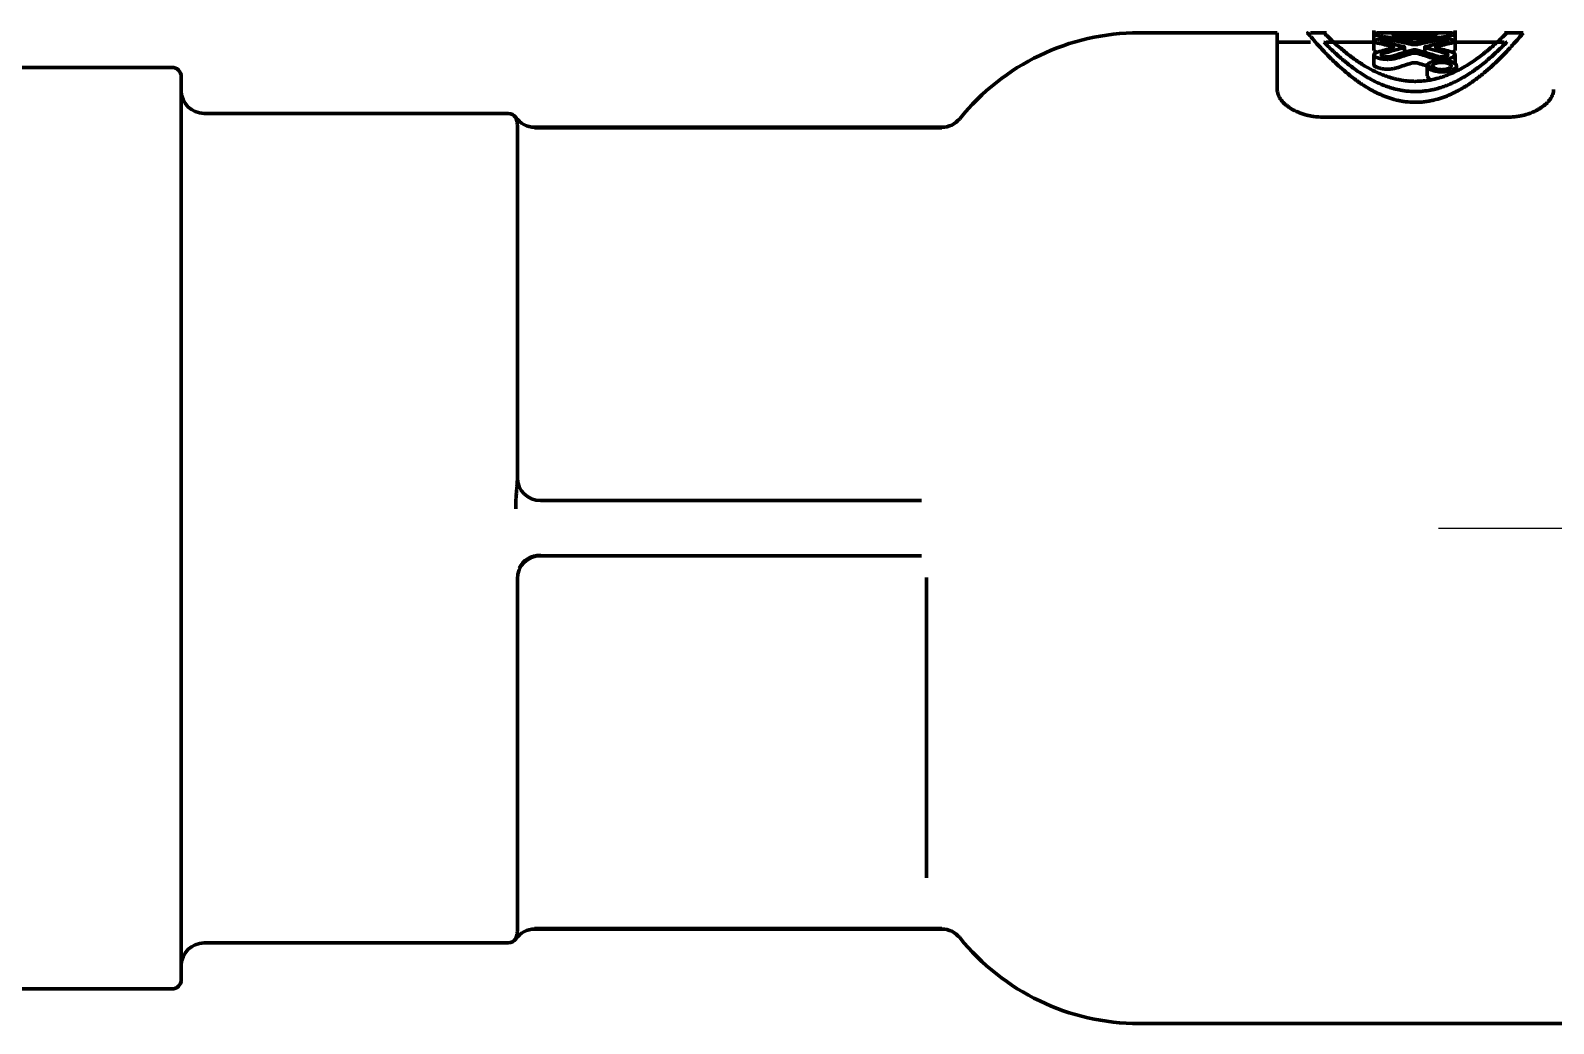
# Model space of a CAD drawing. Header units: inches. Extents: x -2898 to 7248, y 606 to 5598.
# Drawn here: x 1995.4 to 2028.47, y 2323.09 to 2344.64 of the extents above; entities that cross this region are included whole.
import ezdxf

# ---------------------------------------------------------------- set-up
doc = ezdxf.new("R2010")
doc.units = ezdxf.units.IN

# ---------------------------------------------------------------- blocks, each defined once
blk = doc.blocks.new('A$C773D0E90')
at = {"color": 4}
blk.add_line((-50, 0), (50, 0), dxfattribs=at)

msp = doc.modelspace()

# ---------------------------------------------------------------- linework, layer by layer
at = {"linetype": 'Continuous', "lineweight": 70}
for p, q in [((2022.473, 2344.593), (2019.473, 2344.593)), ((2022.473, 2343.36), (2022.473, 2344.593)), ((2023.542, 2344.593), (2023.192, 2344.593)), ((2024.57, 2344.644), (2024.57, 2344.411)), ((2026.078, 2344.593), (2024.833, 2344.593)), ((2025.436, 2344.591), (2025.479, 2344.591)), ((2025.479, 2344.531), (2025.436, 2344.531)), ((2026.338, 2344.418), (2026.338, 2344.644)), ((2027.814, 2344.593), (2027.405, 2344.593)), ((2023.193, 2344.393), (2022.473, 2344.393)), ((2024.57, 2344.393), (2023.537, 2344.393)), ((2024.57, 2344.411), (2024.57, 2344.207)), ((2024.655, 2344.165), (2024.57, 2344.207)), ((2025.237, 2344.168), (2025.237, 2344.281)), ((2025.323, 2344.469), (2025.585, 2344.469)), ((2025.676, 2344.281), (2025.676, 2344.168)), ((2026.338, 2344.206), (2026.253, 2344.164)), ((2026.338, 2344.206), (2026.338, 2344.41)), ((2027.4, 2344.393), (2026.338, 2344.393)), ((2024.57, 2344.114), (2024.57, 2343.904)), ((2025.73, 2343.874), (2025.73, 2343.66)), ((2026.338, 2343.906), (2026.338, 2344.115)), ((2026.364, 2343.771), (2026.364, 2343.874)), ((1998.473, 2343.843), (1989.873, 2343.843)), ((1998.673, 2324.043), (1998.673, 2343.643)), ((2025.772, 2343.596), (2025.73, 2343.66)), ((2005.773, 2342.843), (1999.173, 2342.843)), ((2005.973, 2334.899), (2005.973, 2342.58)), ((2015.189, 2342.543), (2006.347, 2342.543)), ((2015.189, 2342.534), (2006.347, 2342.534)), ((2027.473, 2342.763), (2023.473, 2342.763)), ((2014.745, 2334.443), (2006.473, 2334.443)), ((2006.473, 2333.243), (2014.745, 2333.243)), ((2005.973, 2325.107), (2005.973, 2332.788)), ((2014.854, 2326.252), (2014.854, 2332.77)), ((2006.347, 2325.153), (2015.189, 2325.153)), ((2006.347, 2325.143), (2015.189, 2325.143)), ((1999.173, 2324.843), (2005.773, 2324.843)), ((1989.873, 2323.843), (1998.473, 2323.843)), ((2019.473, 2323.093), (2044.473, 2323.093))]:
    msp.add_line(p, q, dxfattribs=at)
for centre, radius, start, end in [((2019.473, 2339.593), 5, 90, 141.1508), ((1998.473, 2343.643), 0.2, 0, 90), ((1999.173, 2343.343), 0.5, 180, 270), ((2005.773, 2342.643), 0.2, 34.8499, 90), ((2006.347, 2343.043), 0.5, 214.8499, 270), ((2015.189, 2343.043), 0.5, 270, 321.1508), ((2006.473, 2334.943), 0.5, 180, 270), ((2006.473, 2332.743), 0.5, 90, 180), ((2006.347, 2324.643), 0.5, 90, 145.1501), ((2015.189, 2324.643), 0.5, 38.8492, 90), ((1999.173, 2324.343), 0.5, 90, 180), ((2005.773, 2325.043), 0.2, 270, 325.1501), ((2019.473, 2328.093), 5, 218.8492, 270), ((1998.473, 2324.043), 0.2, 270, 0)]:
    msp.add_arc(centre, radius, start, end, dxfattribs=at)
for centre, major_axis, ratio, start_param, end_param in [((2022.516, 2333.843), (0, 10.75), 0.980902, 6.048443, 6.078821), ((2027.565, 2333.843), (0, 10.75), 0.980902, 0.248833, 0.279548), ((2022.74, 2333.843), (0, 10.75), 0.980901, 6.046112, 6.089496), ((2027.789, 2333.843), (0, 10.75), 0.980901, 0.246472, 0.290428), ((2023.123, 2333.843), (0, 10.75), 0.9809, 6.067372, 6.107621), ((2028.173, 2333.843), (0, 10.75), 0.980901, 0.265425, 0.309064), ((2023.348, 2333.843), (0, 10.75), 0.9809, 6.089136, 6.118223), ((2022.74, 2333.843), (0, 10.75), 0.980901, 5.974589, 6.017754), ((2027.565, 2333.843), (0, 10.75), 0.980902, 0.165433, 0.194061), ((2027.789, 2333.843), (0, 10.75), 0.980901, 0.176031, 0.215821), ((2028.173, 2333.843), (0, 10.75), 0.980901, 0.194152, 0.237075), ((2023.123, 2333.843), (0, 10.75), 0.980901, 5.99323, 6.036713), ((2028.397, 2333.843), (0, 10.75), 0.980901, 0.204817, 0.234733), ((2023.348, 2333.843), (0, 10.75), 0.9809, 6.004135, 6.03438), ((2028.397, 2333.843), (0, 10.75), 0.9809, 0.290042, 0.320047), ((2028.397, 2333.843), (0, 10.55), 0.9809, 0.295702, 0.326334), ((2022.516, 2333.843), (0, 10.75), 0.980903, 5.96356, 5.993088), ((2022.516, 2333.843), (0, 10.55), 0.9809, 5.957332, 5.987477), ((2006.473, 2332.788), (-0.5, 0), 0.936268, 4.712389, 5.872103)]:
    msp.add_ellipse(centre, major_axis=major_axis, ratio=ratio, start_param=start_param, end_param=end_param, dxfattribs=at)
for points, knots in [([(2023.131, 2344.593), (2023.131, 2344.593), (2023.131, 2344.593), (2023.131, 2344.593), (2023.139, 2344.583), (2023.162, 2344.556), (2023.167, 2344.55), (2023.178, 2344.537), (2023.184, 2344.53), (2023.204, 2344.506), (2023.22, 2344.488), (2023.274, 2344.426), (2023.318, 2344.374), (2023.401, 2344.283), (2023.431, 2344.251), (2023.497, 2344.181), (2023.532, 2344.144), (2023.59, 2344.084), (2023.61, 2344.064), (2023.652, 2344.022), (2023.674, 2344.001), (2023.742, 2343.936), (2023.79, 2343.891), (2023.894, 2343.797), (2023.95, 2343.749), (2024.071, 2343.651), (2024.136, 2343.6), (2024.225, 2343.537), (2024.243, 2343.524), (2024.28, 2343.498), (2024.299, 2343.485), (2024.357, 2343.447), (2024.398, 2343.422), (2024.482, 2343.371), (2024.526, 2343.347), (2024.619, 2343.298), (2024.667, 2343.275), (2024.745, 2343.241), (2024.771, 2343.23), (2024.825, 2343.208), (2024.853, 2343.198), (2024.938, 2343.168), (2024.997, 2343.15), (2025.076, 2343.131), (2025.091, 2343.128), (2025.124, 2343.121), (2025.14, 2343.117), (2025.189, 2343.108), (2025.222, 2343.103), (2025.323, 2343.09), (2025.392, 2343.085), (2025.462, 2343.085)], [0, 0, 0, 0, 0.000187, 0.000187, 0.125164, 0.125164, 0.156408, 0.156408, 0.187652, 0.187652, 0.250141, 0.250141, 0.375117, 0.375117, 0.437605, 0.437605, 0.500094, 0.500094, 0.531338, 0.531338, 0.562582, 0.562582, 0.62507, 0.62507, 0.687559, 0.687559, 0.750047, 0.750047, 0.765669, 0.765669, 0.781291, 0.781291, 0.812535, 0.812535, 0.843779, 0.843779, 0.875023, 0.875023, 0.890646, 0.890646, 0.906268, 0.906268, 0.937512, 0.937512, 0.945323, 0.945323, 0.953134, 0.953134, 0.968756, 0.968756, 1, 1, 1, 1]), ([(2025.473, 2343.54), (2025.465, 2343.54), (2025.458, 2343.54), (2025.443, 2343.54), (2025.421, 2343.541), (2025.399, 2343.542), (2025.37, 2343.543), (2025.356, 2343.544), (2025.327, 2343.546), (2025.312, 2343.547), (2025.242, 2343.554), (2025.187, 2343.562), (2025.107, 2343.578), (2025.081, 2343.583), (2025.03, 2343.595), (2025.005, 2343.601), (2024.932, 2343.622), (2024.886, 2343.636), (2024.82, 2343.659), (2024.798, 2343.667), (2024.756, 2343.684), (2024.735, 2343.692), (2024.675, 2343.717), (2024.638, 2343.734), (2024.529, 2343.787), (2024.463, 2343.823), (2024.37, 2343.876), (2024.341, 2343.894), (2024.285, 2343.93), (2024.258, 2343.947), (2024.205, 2343.982), (2024.18, 2344), (2024.132, 2344.034), (2024.109, 2344.051), (2024.042, 2344.1), (2024.001, 2344.132), (2023.925, 2344.193), (2023.89, 2344.222), (2023.793, 2344.304), (2023.738, 2344.353), (2023.646, 2344.438), (2023.608, 2344.475), (2023.563, 2344.518), (2023.55, 2344.531), (2023.533, 2344.548), (2023.528, 2344.553), (2023.518, 2344.563), (2023.514, 2344.567), (2023.495, 2344.585), (2023.488, 2344.593), (2023.488, 2344.593), (2023.488, 2344.593), (2023.488, 2344.593)], [0, 0, 0, 0, 0.003899, 0.003899, 0.007798, 0.015596, 0.015596, 0.023394, 0.023394, 0.031192, 0.031192, 0.062383, 0.062383, 0.077979, 0.077979, 0.093575, 0.093575, 0.124766, 0.124766, 0.140362, 0.140362, 0.155958, 0.155958, 0.187149, 0.187149, 0.249532, 0.249532, 0.280724, 0.280724, 0.311915, 0.311915, 0.343107, 0.343107, 0.374298, 0.374298, 0.436681, 0.436681, 0.499064, 0.499064, 0.62383, 0.62383, 0.748596, 0.748596, 0.810979, 0.810979, 0.842171, 0.842171, 0.873362, 0.873362, 0.998129, 0.998129, 1, 1, 1, 1]), ([(2024.827, 2344.593), (2024.804, 2344.593), (2024.782, 2344.593), (2024.754, 2344.593), (2024.746, 2344.593), (2024.731, 2344.593), (2024.709, 2344.592), (2024.676, 2344.591), (2024.654, 2344.59), (2024.634, 2344.589), (2024.625, 2344.588), (2024.601, 2344.585), (2024.59, 2344.583), (2024.578, 2344.579), (2024.575, 2344.577), (2024.571, 2344.574), (2024.57, 2344.572), (2024.571, 2344.567), (2024.575, 2344.563), (2024.591, 2344.554), (2024.603, 2344.549), (2024.635, 2344.539), (2024.655, 2344.534), (2024.703, 2344.523), (2024.73, 2344.518), (2024.771, 2344.511), (2024.779, 2344.509), (2024.796, 2344.507), (2024.805, 2344.505), (2024.833, 2344.501), (2024.871, 2344.496), (2024.914, 2344.491), (2024.947, 2344.488), (2024.958, 2344.487), (2024.981, 2344.484), (2024.993, 2344.483), (2025.054, 2344.478), (2025.104, 2344.475), (2025.17, 2344.472), (2025.184, 2344.472), (2025.211, 2344.471), (2025.225, 2344.471), (2025.267, 2344.47), (2025.295, 2344.469), (2025.323, 2344.469)], [0, 0, 0, 0, 0.04894, 0.04894, 0.068754, 0.068754, 0.088567, 0.128195, 0.167822, 0.167822, 0.20745, 0.20745, 0.286705, 0.286705, 0.326332, 0.326332, 0.36596, 0.36596, 0.445215, 0.445215, 0.52447, 0.52447, 0.603725, 0.603725, 0.68298, 0.68298, 0.702794, 0.702794, 0.722607, 0.722607, 0.762235, 0.801862, 0.801862, 0.821676, 0.821676, 0.84149, 0.84149, 0.920745, 0.920745, 0.940559, 0.940559, 0.960372, 0.960372, 1, 1, 1, 1]), ([(2025.436, 2344.531), (2025.405, 2344.531), (2025.375, 2344.531), (2025.331, 2344.532), (2025.316, 2344.532), (2025.287, 2344.533), (2025.273, 2344.534), (2025.231, 2344.536), (2025.204, 2344.537), (2025.167, 2344.54), (2025.154, 2344.541), (2025.131, 2344.543), (2025.12, 2344.544), (2025.088, 2344.547), (2025.069, 2344.549), (2025.043, 2344.552), (2025.035, 2344.553), (2025.021, 2344.556), (2025.008, 2344.558), (2024.998, 2344.56), (2024.989, 2344.562), (2024.986, 2344.563), (2024.977, 2344.567), (2024.974, 2344.569), (2024.974, 2344.572), (2024.974, 2344.573), (2024.977, 2344.574), (2024.98, 2344.575), (2024.988, 2344.578), (2024.997, 2344.579), (2025.014, 2344.581), (2025.021, 2344.582), (2025.035, 2344.583), (2025.043, 2344.584), (2025.068, 2344.585), (2025.087, 2344.586), (2025.13, 2344.588), (2025.153, 2344.588), (2025.191, 2344.589), (2025.204, 2344.589), (2025.231, 2344.59), (2025.245, 2344.59), (2025.287, 2344.59), (2025.315, 2344.59), (2025.36, 2344.591), (2025.375, 2344.591), (2025.405, 2344.591), (2025.421, 2344.591), (2025.436, 2344.591)], [0, 0, 0, 0, 0.0625, 0.0625, 0.09375, 0.09375, 0.125, 0.125, 0.1875, 0.1875, 0.21875, 0.21875, 0.25, 0.25, 0.3125, 0.3125, 0.34375, 0.34375, 0.375, 0.40625, 0.40625, 0.4375, 0.4375, 0.5, 0.5, 0.53125, 0.53125, 0.5625, 0.5625, 0.625, 0.625, 0.65625, 0.65625, 0.6875, 0.6875, 0.75, 0.75, 0.8125, 0.8125, 0.84375, 0.84375, 0.875, 0.875, 0.9375, 0.9375, 0.96875, 0.96875, 1, 1, 1, 1]), ([(2025.462, 2343.085), (2025.497, 2343.084), (2025.533, 2343.085), (2025.602, 2343.089), (2025.671, 2343.095), (2025.738, 2343.105), (2025.803, 2343.117), (2025.836, 2343.124), (2025.931, 2343.146), (2025.991, 2343.163), (2026.078, 2343.193), (2026.106, 2343.203), (2026.161, 2343.224), (2026.187, 2343.235), (2026.265, 2343.269), (2026.314, 2343.292), (2026.408, 2343.341), (2026.452, 2343.365), (2026.516, 2343.403), (2026.537, 2343.416), (2026.578, 2343.441), (2026.598, 2343.454), (2026.657, 2343.493), (2026.695, 2343.518), (2026.802, 2343.595), (2026.868, 2343.646), (2026.945, 2343.709), (2026.96, 2343.721), (2026.99, 2343.746), (2027.004, 2343.758), (2027.047, 2343.795), (2027.074, 2343.819), (2027.153, 2343.889), (2027.202, 2343.934), (2027.292, 2344.021), (2027.334, 2344.063), (2027.411, 2344.142), (2027.456, 2344.189), (2027.497, 2344.233), (2027.513, 2344.25), (2027.521, 2344.258), (2027.544, 2344.283), (2027.558, 2344.299), (2027.628, 2344.376), (2027.673, 2344.427), (2027.744, 2344.51), (2027.771, 2344.541), (2027.806, 2344.583), (2027.815, 2344.593), (2027.815, 2344.593)], [0, 0, 0, 0, 0.015644, 0.015644, 0.031287, 0.046931, 0.046931, 0.062574, 0.062574, 0.093861, 0.093861, 0.109505, 0.109505, 0.125149, 0.125149, 0.156436, 0.156436, 0.187723, 0.187723, 0.203366, 0.203366, 0.21901, 0.21901, 0.250297, 0.250297, 0.312872, 0.312872, 0.328515, 0.328515, 0.344159, 0.344159, 0.375446, 0.375446, 0.43802, 0.43802, 0.500594, 0.500594, 0.563169, 0.578812, 0.578812, 0.594456, 0.594456, 0.625743, 0.625743, 0.750892, 0.750892, 0.87604, 0.87604, 1, 1, 1, 1]), ([(2027.457, 2344.593), (2027.457, 2344.593), (2027.455, 2344.591), (2027.448, 2344.584), (2027.443, 2344.579), (2027.44, 2344.575), (2027.421, 2344.557), (2027.399, 2344.535), (2027.339, 2344.477), (2027.302, 2344.441), (2027.233, 2344.377), (2027.207, 2344.354), (2027.152, 2344.305), (2027.122, 2344.279), (2027.073, 2344.237), (2027.056, 2344.223), (2027.02, 2344.193), (2027.002, 2344.178), (2026.944, 2344.132), (2026.903, 2344.1), (2026.814, 2344.035), (2026.767, 2344.001), (2026.663, 2343.931), (2026.607, 2343.896), (2026.531, 2343.851), (2026.515, 2343.842), (2026.483, 2343.824), (2026.466, 2343.815), (2026.416, 2343.788), (2026.382, 2343.77), (2026.309, 2343.735), (2026.271, 2343.718), (2026.191, 2343.684), (2026.149, 2343.668), (2026.082, 2343.644), (2026.06, 2343.637), (2026.013, 2343.622), (2025.989, 2343.615), (2025.916, 2343.595), (2025.866, 2343.583), (2025.799, 2343.57), (2025.785, 2343.568), (2025.758, 2343.563), (2025.744, 2343.561), (2025.703, 2343.555), (2025.675, 2343.551), (2025.589, 2343.543), (2025.532, 2343.54), (2025.473, 2343.54)], [0, 0, 0, 0, 0.060327, 0.091649, 0.091649, 0.122972, 0.122972, 0.248262, 0.248262, 0.373551, 0.373551, 0.436196, 0.436196, 0.498841, 0.498841, 0.530164, 0.530164, 0.561486, 0.561486, 0.624131, 0.624131, 0.686776, 0.686776, 0.749421, 0.749421, 0.765082, 0.765082, 0.780743, 0.780743, 0.812065, 0.812065, 0.843388, 0.843388, 0.87471, 0.87471, 0.890371, 0.890371, 0.906033, 0.906033, 0.937355, 0.937355, 0.945186, 0.945186, 0.953016, 0.953016, 0.968678, 0.968678, 1, 1, 1, 1]), ([(2025.479, 2344.591), (2025.51, 2344.591), (2025.54, 2344.591), (2025.584, 2344.59), (2025.599, 2344.59), (2025.628, 2344.59), (2025.643, 2344.59), (2025.685, 2344.59), (2025.711, 2344.589), (2025.749, 2344.589), (2025.761, 2344.588), (2025.785, 2344.588), (2025.796, 2344.587), (2025.828, 2344.586), (2025.847, 2344.585), (2025.872, 2344.584), (2025.88, 2344.583), (2025.894, 2344.582), (2025.907, 2344.581), (2025.917, 2344.579), (2025.926, 2344.578), (2025.93, 2344.577), (2025.939, 2344.575), (2025.942, 2344.573), (2025.942, 2344.57), (2025.941, 2344.569), (2025.938, 2344.567), (2025.936, 2344.566), (2025.927, 2344.562), (2025.918, 2344.56), (2025.901, 2344.557), (2025.894, 2344.556), (2025.88, 2344.553), (2025.872, 2344.552), (2025.847, 2344.549), (2025.828, 2344.547), (2025.785, 2344.543), (2025.762, 2344.541), (2025.724, 2344.538), (2025.711, 2344.537), (2025.685, 2344.536), (2025.671, 2344.535), (2025.629, 2344.533), (2025.6, 2344.532), (2025.541, 2344.531), (2025.51, 2344.531), (2025.479, 2344.531)], [0, 0, 0, 0, 0.0625, 0.0625, 0.09375, 0.09375, 0.125, 0.125, 0.1875, 0.1875, 0.21875, 0.21875, 0.25, 0.25, 0.3125, 0.3125, 0.34375, 0.34375, 0.375, 0.40625, 0.40625, 0.4375, 0.4375, 0.5, 0.5, 0.53125, 0.53125, 0.5625, 0.5625, 0.625, 0.625, 0.65625, 0.65625, 0.6875, 0.6875, 0.75, 0.75, 0.8125, 0.8125, 0.84375, 0.84375, 0.875, 0.875, 0.9375, 0.9375, 1, 1, 1, 1]), ([(2025.585, 2344.469), (2025.641, 2344.469), (2025.696, 2344.471), (2025.763, 2344.473), (2025.776, 2344.474), (2025.802, 2344.475), (2025.815, 2344.476), (2025.854, 2344.479), (2025.878, 2344.48), (2025.926, 2344.484), (2025.949, 2344.486), (2025.982, 2344.49), (2025.993, 2344.491), (2026.015, 2344.494), (2026.025, 2344.495), (2026.076, 2344.501), (2026.112, 2344.507), (2026.153, 2344.514), (2026.161, 2344.515), (2026.176, 2344.518), (2026.198, 2344.522), (2026.231, 2344.529), (2026.253, 2344.534), (2026.273, 2344.539), (2026.282, 2344.542), (2026.306, 2344.55), (2026.318, 2344.554), (2026.33, 2344.561), (2026.333, 2344.563), (2026.337, 2344.567), (2026.338, 2344.569), (2026.338, 2344.574), (2026.334, 2344.577), (2026.318, 2344.583), (2026.306, 2344.585), (2026.282, 2344.588), (2026.273, 2344.589), (2026.253, 2344.59), (2026.242, 2344.591), (2026.207, 2344.592), (2026.179, 2344.593), (2026.138, 2344.593), (2026.13, 2344.593), (2026.113, 2344.593), (2026.104, 2344.593), (2026.09, 2344.593), (2026.086, 2344.593), (2026.082, 2344.593)], [0, 0, 0, 0, 0.079315, 0.079315, 0.099143, 0.099143, 0.118972, 0.118972, 0.158629, 0.158629, 0.198287, 0.198287, 0.218115, 0.218115, 0.237944, 0.237944, 0.317259, 0.317259, 0.337088, 0.337088, 0.356916, 0.396574, 0.436231, 0.436231, 0.475888, 0.475888, 0.555203, 0.555203, 0.59486, 0.59486, 0.634518, 0.634518, 0.713832, 0.713832, 0.793147, 0.793147, 0.832805, 0.832805, 0.872462, 0.872462, 0.951777, 0.951777, 0.971605, 0.971605, 0.991434, 0.991434, 1, 1, 1, 1]), ([(2023.488, 2344.393), (2023.488, 2344.393), (2023.49, 2344.391), (2023.497, 2344.384), (2023.502, 2344.379), (2023.505, 2344.375), (2023.523, 2344.357), (2023.545, 2344.335), (2023.605, 2344.276), (2023.642, 2344.239), (2023.711, 2344.174), (2023.736, 2344.151), (2023.791, 2344.101), (2023.821, 2344.074), (2023.87, 2344.032), (2023.887, 2344.017), (2023.923, 2343.987), (2023.941, 2343.972), (2023.998, 2343.925), (2024.039, 2343.893), (2024.128, 2343.826), (2024.175, 2343.791), (2024.278, 2343.72), (2024.334, 2343.684), (2024.425, 2343.629), (2024.457, 2343.61), (2024.524, 2343.574), (2024.558, 2343.556), (2024.631, 2343.52), (2024.669, 2343.502), (2024.748, 2343.468), (2024.79, 2343.451), (2024.856, 2343.427), (2024.879, 2343.419), (2024.925, 2343.404), (2024.948, 2343.397), (2025.021, 2343.376), (2025.071, 2343.363), (2025.138, 2343.35), (2025.151, 2343.348), (2025.179, 2343.343), (2025.192, 2343.341), (2025.234, 2343.334), (2025.262, 2343.331), (2025.347, 2343.322), (2025.405, 2343.318), (2025.464, 2343.318)], [0, 0, 0, 0, 0.058912, 0.090282, 0.090282, 0.121651, 0.121651, 0.24713, 0.24713, 0.372608, 0.372608, 0.435347, 0.435347, 0.498086, 0.498086, 0.529456, 0.529456, 0.560826, 0.560826, 0.623565, 0.623565, 0.686304, 0.686304, 0.749043, 0.749043, 0.780413, 0.780413, 0.811782, 0.811782, 0.843152, 0.843152, 0.874522, 0.874522, 0.890206, 0.890206, 0.905891, 0.905891, 0.937261, 0.937261, 0.945103, 0.945103, 0.952946, 0.952946, 0.96863, 0.96863, 1, 1, 1, 1]), ([(2025.08, 2344.447), (2025.066, 2344.45), (2025.051, 2344.452), (2025.027, 2344.454), (2025.019, 2344.455), (2025.001, 2344.457), (2024.992, 2344.457), (2024.965, 2344.459), (2024.947, 2344.46), (2024.918, 2344.461), (2024.908, 2344.461), (2024.889, 2344.462), (2024.879, 2344.462), (2024.85, 2344.462), (2024.83, 2344.462), (2024.801, 2344.461), (2024.791, 2344.46), (2024.773, 2344.459), (2024.754, 2344.458), (2024.737, 2344.457), (2024.719, 2344.455), (2024.711, 2344.455), (2024.686, 2344.452), (2024.671, 2344.45), (2024.651, 2344.447), (2024.644, 2344.445), (2024.632, 2344.443), (2024.626, 2344.441), (2024.61, 2344.437), (2024.601, 2344.434), (2024.589, 2344.43), (2024.586, 2344.428), (2024.58, 2344.425), (2024.576, 2344.421), (2024.573, 2344.418), (2024.571, 2344.414), (2024.57, 2344.413), (2024.57, 2344.407), (2024.572, 2344.404), (2024.578, 2344.398), (2024.58, 2344.396), (2024.585, 2344.393), (2024.588, 2344.391), (2024.599, 2344.386), (2024.608, 2344.382), (2024.629, 2344.376), (2024.642, 2344.373), (2024.655, 2344.37)], [0, 0, 0, 0, 0.0625, 0.0625, 0.09375, 0.09375, 0.125, 0.125, 0.1875, 0.1875, 0.21875, 0.21875, 0.25, 0.25, 0.3125, 0.3125, 0.34375, 0.34375, 0.375, 0.40625, 0.40625, 0.4375, 0.4375, 0.5, 0.5, 0.53125, 0.53125, 0.5625, 0.5625, 0.625, 0.625, 0.65625, 0.65625, 0.6875, 0.71875, 0.71875, 0.75, 0.75, 0.8125, 0.8125, 0.84375, 0.84375, 0.875, 0.875, 0.9375, 0.9375, 1, 1, 1, 1]), ([(2024.77, 2344.392), (2024.764, 2344.394), (2024.758, 2344.395), (2024.751, 2344.397), (2024.748, 2344.398), (2024.744, 2344.399), (2024.742, 2344.4), (2024.737, 2344.402), (2024.735, 2344.404), (2024.732, 2344.407), (2024.731, 2344.409), (2024.731, 2344.412), (2024.732, 2344.414), (2024.734, 2344.416), (2024.735, 2344.417), (2024.738, 2344.419), (2024.74, 2344.42), (2024.745, 2344.422), (2024.749, 2344.423), (2024.759, 2344.426), (2024.765, 2344.427), (2024.774, 2344.429), (2024.777, 2344.429), (2024.784, 2344.43), (2024.788, 2344.431), (2024.799, 2344.432), (2024.807, 2344.433), (2024.824, 2344.434), (2024.832, 2344.434), (2024.85, 2344.435), (2024.859, 2344.435), (2024.873, 2344.435), (2024.877, 2344.435), (2024.886, 2344.435), (2024.895, 2344.435), (2024.904, 2344.434), (2024.912, 2344.434), (2024.917, 2344.434), (2024.929, 2344.433), (2024.937, 2344.432), (2024.952, 2344.43), (2024.959, 2344.429), (2024.965, 2344.428)], [0, 0, 0, 0, 0.0625, 0.0625, 0.09375, 0.09375, 0.125, 0.125, 0.1875, 0.1875, 0.25, 0.25, 0.3125, 0.3125, 0.34375, 0.34375, 0.375, 0.375, 0.4375, 0.4375, 0.5, 0.5, 0.53125, 0.53125, 0.5625, 0.5625, 0.625, 0.625, 0.6875, 0.6875, 0.75, 0.75, 0.78125, 0.78125, 0.8125, 0.84375, 0.84375, 0.875, 0.875, 0.9375, 0.9375, 1, 1, 1, 1]), ([(2024.968, 2344.298), (2024.973, 2344.297), (2024.977, 2344.296), (2024.985, 2344.293), (2024.988, 2344.292), (2024.993, 2344.289), (2024.995, 2344.287), (2024.997, 2344.284), (2024.998, 2344.282), (2024.998, 2344.279), (2024.997, 2344.277), (2024.995, 2344.274), (2024.993, 2344.272), (2024.988, 2344.269), (2024.985, 2344.268), (2024.977, 2344.265), (2024.973, 2344.263), (2024.968, 2344.262)], [0, 0, 0, 0, 0.125, 0.125, 0.25, 0.25, 0.375, 0.375, 0.5, 0.5, 0.625, 0.625, 0.75, 0.75, 0.875, 0.875, 1, 1, 1, 1]), ([(2025.217, 2344.268), (2025.22, 2344.269), (2025.223, 2344.27), (2025.228, 2344.272), (2025.23, 2344.273), (2025.233, 2344.275), (2025.235, 2344.276), (2025.236, 2344.278), (2025.237, 2344.28), (2025.237, 2344.282), (2025.236, 2344.283), (2025.235, 2344.285), (2025.233, 2344.286), (2025.228, 2344.289), (2025.223, 2344.291), (2025.217, 2344.293)], [0, 0, 0, 0, 0.125, 0.125, 0.25, 0.25, 0.375, 0.375, 0.5, 0.5, 0.625, 0.625, 0.75, 0.75, 1, 1, 1, 1]), ([(2025.531, 2344.392), (2025.526, 2344.391), (2025.521, 2344.39), (2025.51, 2344.388), (2025.504, 2344.387), (2025.491, 2344.386), (2025.484, 2344.386), (2025.47, 2344.385), (2025.463, 2344.385), (2025.449, 2344.385), (2025.443, 2344.385), (2025.429, 2344.386), (2025.422, 2344.386), (2025.409, 2344.387), (2025.403, 2344.388), (2025.392, 2344.39), (2025.386, 2344.391), (2025.381, 2344.392)], [0, 0, 0, 0, 0.125, 0.125, 0.25, 0.25, 0.375, 0.375, 0.5, 0.5, 0.625, 0.625, 0.75, 0.75, 0.875, 0.875, 1, 1, 1, 1]), ([(2025.381, 2344.344), (2025.386, 2344.343), (2025.392, 2344.342), (2025.403, 2344.34), (2025.409, 2344.339), (2025.422, 2344.338), (2025.429, 2344.338), (2025.442, 2344.337), (2025.449, 2344.337), (2025.463, 2344.337), (2025.47, 2344.337), (2025.484, 2344.338), (2025.491, 2344.338), (2025.503, 2344.339), (2025.51, 2344.34), (2025.521, 2344.342), (2025.526, 2344.343), (2025.531, 2344.344)], [0, 0, 0, 0, 0.125, 0.125, 0.25, 0.25, 0.375, 0.375, 0.5, 0.5, 0.625, 0.625, 0.75, 0.75, 0.875, 0.875, 1, 1, 1, 1]), ([(2025.506, 2344.217), (2025.503, 2344.218), (2025.5, 2344.219), (2025.492, 2344.22), (2025.488, 2344.221), (2025.479, 2344.222), (2025.475, 2344.222), (2025.466, 2344.222), (2025.461, 2344.222), (2025.447, 2344.222), (2025.438, 2344.222), (2025.425, 2344.221), (2025.421, 2344.22), (2025.413, 2344.219), (2025.41, 2344.218), (2025.406, 2344.217)], [0, 0, 0, 0, 0.125, 0.125, 0.25, 0.25, 0.375, 0.375, 0.5, 0.5, 0.75, 0.75, 0.875, 0.875, 1, 1, 1, 1]), ([(2025.464, 2343.318), (2025.471, 2343.318), (2025.478, 2343.318), (2025.493, 2343.318), (2025.515, 2343.318), (2025.537, 2343.319), (2025.566, 2343.32), (2025.581, 2343.321), (2025.61, 2343.323), (2025.624, 2343.325), (2025.695, 2343.331), (2025.75, 2343.339), (2025.817, 2343.352), (2025.831, 2343.355), (2025.857, 2343.36), (2025.87, 2343.363), (2025.908, 2343.372), (2025.933, 2343.379), (2026.006, 2343.399), (2026.053, 2343.414), (2026.119, 2343.438), (2026.141, 2343.446), (2026.183, 2343.462), (2026.204, 2343.471), (2026.264, 2343.497), (2026.302, 2343.514), (2026.375, 2343.55), (2026.41, 2343.568), (2026.46, 2343.595), (2026.476, 2343.604), (2026.508, 2343.622), (2026.524, 2343.632), (2026.601, 2343.677), (2026.657, 2343.714), (2026.736, 2343.767), (2026.761, 2343.785), (2026.809, 2343.82), (2026.833, 2343.837), (2026.9, 2343.888), (2026.941, 2343.92), (2027.017, 2343.982), (2027.052, 2344.012), (2027.15, 2344.096), (2027.205, 2344.146), (2027.297, 2344.234), (2027.335, 2344.271), (2027.381, 2344.316), (2027.394, 2344.329), (2027.411, 2344.346), (2027.417, 2344.352), (2027.426, 2344.361), (2027.43, 2344.366), (2027.449, 2344.385), (2027.457, 2344.393), (2027.457, 2344.393), (2027.457, 2344.393)], [0, 0, 0, 0, 0.003893, 0.003893, 0.007786, 0.015571, 0.015571, 0.023357, 0.023357, 0.031143, 0.031143, 0.062286, 0.062286, 0.070072, 0.070072, 0.077857, 0.077857, 0.093429, 0.093429, 0.124572, 0.124572, 0.140143, 0.140143, 0.155715, 0.155715, 0.186858, 0.186858, 0.218001, 0.218001, 0.233572, 0.233572, 0.249144, 0.249144, 0.311429, 0.311429, 0.342572, 0.342572, 0.373715, 0.373715, 0.436001, 0.436001, 0.498287, 0.498287, 0.622859, 0.622859, 0.747431, 0.747431, 0.809717, 0.809717, 0.84086, 0.84086, 0.872002, 0.872002, 0.996574, 1, 1, 1, 1]), ([(2025.696, 2344.293), (2025.693, 2344.292), (2025.69, 2344.291), (2025.685, 2344.289), (2025.683, 2344.288), (2025.679, 2344.286), (2025.678, 2344.285), (2025.676, 2344.283), (2025.676, 2344.282), (2025.676, 2344.28), (2025.676, 2344.278), (2025.678, 2344.276), (2025.679, 2344.275), (2025.685, 2344.272), (2025.69, 2344.27), (2025.696, 2344.268)], [0, 0, 0, 0, 0.125, 0.125, 0.25, 0.25, 0.375, 0.375, 0.5, 0.5, 0.625, 0.625, 0.75, 0.75, 1, 1, 1, 1]), ([(2026.253, 2344.369), (2026.266, 2344.372), (2026.278, 2344.375), (2026.294, 2344.38), (2026.299, 2344.381), (2026.308, 2344.385), (2026.312, 2344.386), (2026.323, 2344.392), (2026.329, 2344.395), (2026.336, 2344.403), (2026.338, 2344.406), (2026.338, 2344.413), (2026.336, 2344.417), (2026.33, 2344.422), (2026.328, 2344.424), (2026.322, 2344.427), (2026.319, 2344.429), (2026.308, 2344.434), (2026.298, 2344.436), (2026.277, 2344.442), (2026.264, 2344.445), (2026.244, 2344.448), (2026.237, 2344.449), (2026.222, 2344.451), (2026.214, 2344.452), (2026.189, 2344.455), (2026.172, 2344.456), (2026.136, 2344.459), (2026.117, 2344.46), (2026.078, 2344.461), (2026.059, 2344.461), (2026.029, 2344.461), (2026.02, 2344.461), (2026, 2344.461), (2025.981, 2344.46), (2025.962, 2344.459), (2025.943, 2344.458), (2025.934, 2344.458), (2025.907, 2344.456), (2025.89, 2344.455), (2025.857, 2344.451), (2025.842, 2344.449), (2025.828, 2344.447)], [0, 0, 0, 0, 0.0625, 0.0625, 0.09375, 0.09375, 0.125, 0.125, 0.1875, 0.1875, 0.25, 0.25, 0.3125, 0.3125, 0.34375, 0.34375, 0.375, 0.375, 0.4375, 0.4375, 0.5, 0.5, 0.53125, 0.53125, 0.5625, 0.5625, 0.625, 0.625, 0.6875, 0.6875, 0.75, 0.75, 0.78125, 0.78125, 0.8125, 0.84375, 0.84375, 0.875, 0.875, 0.9375, 0.9375, 1, 1, 1, 1]), ([(2025.945, 2344.262), (2025.94, 2344.263), (2025.936, 2344.265), (2025.928, 2344.268), (2025.925, 2344.269), (2025.92, 2344.272), (2025.918, 2344.274), (2025.915, 2344.277), (2025.915, 2344.279), (2025.915, 2344.282), (2025.915, 2344.284), (2025.918, 2344.287), (2025.92, 2344.289), (2025.925, 2344.292), (2025.928, 2344.293), (2025.936, 2344.296), (2025.94, 2344.297), (2025.945, 2344.298)], [0, 0, 0, 0, 0.125, 0.125, 0.25, 0.25, 0.375, 0.375, 0.5, 0.5, 0.625, 0.625, 0.75, 0.75, 0.875, 0.875, 1, 1, 1, 1]), ([(2025.943, 2344.427), (2025.949, 2344.428), (2025.956, 2344.429), (2025.967, 2344.431), (2025.971, 2344.431), (2025.979, 2344.432), (2025.983, 2344.432), (2025.995, 2344.433), (2026.004, 2344.434), (2026.022, 2344.434), (2026.031, 2344.434), (2026.049, 2344.434), (2026.058, 2344.434), (2026.076, 2344.434), (2026.084, 2344.433), (2026.097, 2344.432), (2026.101, 2344.432), (2026.109, 2344.431), (2026.113, 2344.431), (2026.124, 2344.429), (2026.131, 2344.428), (2026.143, 2344.426), (2026.149, 2344.425), (2026.159, 2344.422), (2026.163, 2344.421), (2026.17, 2344.418), (2026.173, 2344.416), (2026.176, 2344.413), (2026.177, 2344.411), (2026.177, 2344.408), (2026.176, 2344.406), (2026.173, 2344.403), (2026.171, 2344.402), (2026.164, 2344.398), (2026.16, 2344.397), (2026.15, 2344.394), (2026.144, 2344.393), (2026.138, 2344.391)], [0, 0, 0, 0, 0.0625, 0.0625, 0.09375, 0.09375, 0.125, 0.125, 0.1875, 0.1875, 0.25, 0.25, 0.3125, 0.3125, 0.375, 0.375, 0.40625, 0.40625, 0.4375, 0.4375, 0.5, 0.5, 0.5625, 0.5625, 0.625, 0.625, 0.6875, 0.6875, 0.75, 0.75, 0.8125, 0.8125, 0.875, 0.875, 0.9375, 0.9375, 1, 1, 1, 1]), ([(2024.655, 2344.176), (2024.642, 2344.172), (2024.629, 2344.168), (2024.614, 2344.161), (2024.609, 2344.158), (2024.6, 2344.153), (2024.596, 2344.15), (2024.585, 2344.143), (2024.579, 2344.137), (2024.572, 2344.126), (2024.57, 2344.12), (2024.57, 2344.108), (2024.572, 2344.102), (2024.578, 2344.093), (2024.58, 2344.09), (2024.585, 2344.085), (2024.589, 2344.082), (2024.599, 2344.073), (2024.608, 2344.068), (2024.624, 2344.06), (2024.63, 2344.057), (2024.642, 2344.052), (2024.648, 2344.05), (2024.668, 2344.043), (2024.683, 2344.039), (2024.716, 2344.031), (2024.733, 2344.028), (2024.76, 2344.024), (2024.769, 2344.023), (2024.788, 2344.021), (2024.798, 2344.02), (2024.827, 2344.018), (2024.847, 2344.017), (2024.877, 2344.017), (2024.887, 2344.018), (2024.907, 2344.018), (2024.926, 2344.019), (2024.945, 2344.021), (2024.964, 2344.023), (2024.974, 2344.024), (2025.001, 2344.028), (2025.018, 2344.031), (2025.051, 2344.039), (2025.066, 2344.043), (2025.08, 2344.047)], [0, 0, 0, 0, 0.0625, 0.0625, 0.09375, 0.09375, 0.125, 0.125, 0.1875, 0.1875, 0.25, 0.25, 0.3125, 0.3125, 0.34375, 0.34375, 0.375, 0.375, 0.4375, 0.4375, 0.46875, 0.46875, 0.5, 0.5, 0.5625, 0.5625, 0.625, 0.625, 0.65625, 0.65625, 0.6875, 0.6875, 0.75, 0.75, 0.78125, 0.78125, 0.8125, 0.84375, 0.84375, 0.875, 0.875, 0.9375, 0.9375, 1, 1, 1, 1]), ([(2025.08, 2343.836), (2025.066, 2343.832), (2025.051, 2343.827), (2025.027, 2343.822), (2025.019, 2343.82), (2025.001, 2343.817), (2024.992, 2343.815), (2024.965, 2343.811), (2024.946, 2343.809), (2024.917, 2343.807), (2024.907, 2343.807), (2024.887, 2343.806), (2024.867, 2343.806), (2024.847, 2343.806), (2024.827, 2343.807), (2024.818, 2343.807), (2024.788, 2343.809), (2024.769, 2343.811), (2024.742, 2343.815), (2024.733, 2343.817), (2024.716, 2343.82), (2024.707, 2343.822), (2024.683, 2343.828), (2024.668, 2343.832), (2024.648, 2343.839), (2024.642, 2343.841), (2024.629, 2343.847), (2024.618, 2343.852), (2024.609, 2343.857), (2024.6, 2343.863), (2024.596, 2343.866), (2024.585, 2343.874), (2024.579, 2343.88), (2024.574, 2343.889), (2024.573, 2343.892), (2024.571, 2343.898), (2024.57, 2343.901), (2024.57, 2343.904)], [0, 0, 0, 0, 0.083365, 0.083365, 0.125047, 0.125047, 0.166729, 0.166729, 0.250094, 0.250094, 0.291776, 0.291776, 0.333458, 0.375141, 0.375141, 0.416823, 0.416823, 0.500188, 0.500188, 0.54187, 0.54187, 0.583552, 0.583552, 0.666917, 0.666917, 0.708599, 0.708599, 0.750281, 0.791964, 0.791964, 0.833646, 0.833646, 0.917011, 0.917011, 0.958693, 0.958693, 1, 1, 1, 1]), ([(2024.965, 2344.084), (2024.959, 2344.082), (2024.952, 2344.08), (2024.941, 2344.078), (2024.937, 2344.077), (2024.929, 2344.075), (2024.925, 2344.075), (2024.912, 2344.073), (2024.904, 2344.072), (2024.89, 2344.071), (2024.886, 2344.071), (2024.876, 2344.071), (2024.872, 2344.071), (2024.858, 2344.071), (2024.849, 2344.071), (2024.831, 2344.072), (2024.822, 2344.073), (2024.806, 2344.075), (2024.798, 2344.077), (2024.783, 2344.08), (2024.776, 2344.082), (2024.767, 2344.085), (2024.764, 2344.086), (2024.758, 2344.088), (2024.755, 2344.089), (2024.748, 2344.093), (2024.744, 2344.095), (2024.737, 2344.101), (2024.735, 2344.103), (2024.732, 2344.109), (2024.731, 2344.111), (2024.731, 2344.117), (2024.732, 2344.119), (2024.735, 2344.125), (2024.738, 2344.127), (2024.744, 2344.132), (2024.748, 2344.135), (2024.758, 2344.139), (2024.764, 2344.141), (2024.77, 2344.143)], [0, 0, 0, 0, 0.0625, 0.0625, 0.09375, 0.09375, 0.125, 0.125, 0.1875, 0.1875, 0.21875, 0.21875, 0.25, 0.25, 0.3125, 0.3125, 0.375, 0.375, 0.4375, 0.4375, 0.5, 0.5, 0.53125, 0.53125, 0.5625, 0.5625, 0.625, 0.625, 0.6875, 0.6875, 0.75, 0.75, 0.8125, 0.8125, 0.875, 0.875, 0.9375, 0.9375, 1, 1, 1, 1]), ([(2025.381, 2344.144), (2025.386, 2344.146), (2025.392, 2344.147), (2025.403, 2344.149), (2025.409, 2344.15), (2025.422, 2344.152), (2025.429, 2344.153), (2025.442, 2344.153), (2025.449, 2344.154), (2025.463, 2344.154), (2025.47, 2344.153), (2025.484, 2344.153), (2025.491, 2344.152), (2025.504, 2344.15), (2025.51, 2344.149), (2025.521, 2344.147), (2025.527, 2344.146), (2025.531, 2344.144)], [0, 0, 0, 0, 0.125, 0.125, 0.25, 0.25, 0.375, 0.375, 0.5, 0.5, 0.625, 0.625, 0.75, 0.75, 0.875, 0.875, 1, 1, 1, 1]), ([(2025.531, 2343.935), (2025.527, 2343.937), (2025.521, 2343.938), (2025.51, 2343.941), (2025.504, 2343.942), (2025.491, 2343.943), (2025.484, 2343.944), (2025.47, 2343.945), (2025.463, 2343.945), (2025.449, 2343.945), (2025.442, 2343.945), (2025.429, 2343.944), (2025.422, 2343.943), (2025.409, 2343.942), (2025.403, 2343.941), (2025.392, 2343.938), (2025.386, 2343.937), (2025.381, 2343.935)], [0, 0, 0, 0, 0.125, 0.125, 0.25, 0.25, 0.375, 0.375, 0.5, 0.5, 0.625, 0.625, 0.75, 0.75, 0.875, 0.875, 1, 1, 1, 1]), ([(2026.047, 2343.991), (2026.025, 2343.991), (2026.004, 2343.99), (2025.973, 2343.988), (2025.962, 2343.987), (2025.942, 2343.985), (2025.932, 2343.983), (2025.902, 2343.979), (2025.884, 2343.975), (2025.858, 2343.969), (2025.849, 2343.966), (2025.833, 2343.962), (2025.818, 2343.956), (2025.805, 2343.951), (2025.792, 2343.945), (2025.786, 2343.942), (2025.769, 2343.932), (2025.76, 2343.926), (2025.745, 2343.912), (2025.739, 2343.904), (2025.732, 2343.889), (2025.73, 2343.882), (2025.73, 2343.87), (2025.731, 2343.866), (2025.733, 2343.858), (2025.734, 2343.854), (2025.74, 2343.843), (2025.746, 2343.835), (2025.757, 2343.824), (2025.761, 2343.82), (2025.771, 2343.813), (2025.776, 2343.81), (2025.792, 2343.799), (2025.805, 2343.793), (2025.826, 2343.784), (2025.834, 2343.781), (2025.85, 2343.775), (2025.866, 2343.77), (2025.884, 2343.765), (2025.902, 2343.761), (2025.912, 2343.759), (2025.941, 2343.754), (2025.962, 2343.751), (2025.993, 2343.748), (2026.004, 2343.748), (2026.025, 2343.747), (2026.036, 2343.746), (2026.069, 2343.746), (2026.09, 2343.747), (2026.121, 2343.75), (2026.132, 2343.751), (2026.152, 2343.754), (2026.162, 2343.755), (2026.192, 2343.761), (2026.21, 2343.765), (2026.236, 2343.772), (2026.244, 2343.775), (2026.26, 2343.781), (2026.275, 2343.786), (2026.289, 2343.793), (2026.302, 2343.799), (2026.308, 2343.803), (2026.324, 2343.813), (2026.334, 2343.82), (2026.349, 2343.835), (2026.354, 2343.843), (2026.362, 2343.858), (2026.364, 2343.866), (2026.364, 2343.878), (2026.364, 2343.882), (2026.362, 2343.889), (2026.361, 2343.893), (2026.355, 2343.904), (2026.349, 2343.912), (2026.338, 2343.922), (2026.334, 2343.926), (2026.325, 2343.932), (2026.32, 2343.936), (2026.303, 2343.945), (2026.29, 2343.951), (2026.269, 2343.959), (2026.261, 2343.962), (2026.245, 2343.966), (2026.228, 2343.971), (2026.21, 2343.975), (2026.192, 2343.979), (2026.182, 2343.98), (2026.153, 2343.985), (2026.133, 2343.987), (2026.091, 2343.99), (2026.069, 2343.991), (2026.047, 2343.991)], [0, 0, 0, 0, 0.03125, 0.03125, 0.046875, 0.046875, 0.0625, 0.0625, 0.09375, 0.09375, 0.109375, 0.109375, 0.125, 0.140625, 0.140625, 0.15625, 0.15625, 0.1875, 0.1875, 0.21875, 0.21875, 0.25, 0.25, 0.265625, 0.265625, 0.28125, 0.28125, 0.3125, 0.3125, 0.328125, 0.328125, 0.34375, 0.34375, 0.375, 0.375, 0.390625, 0.390625, 0.40625, 0.421875, 0.421875, 0.4375, 0.4375, 0.46875, 0.46875, 0.484375, 0.484375, 0.5, 0.5, 0.53125, 0.53125, 0.546875, 0.546875, 0.5625, 0.5625, 0.59375, 0.59375, 0.609375, 0.609375, 0.625, 0.640625, 0.640625, 0.65625, 0.65625, 0.6875, 0.6875, 0.71875, 0.71875, 0.75, 0.75, 0.765625, 0.765625, 0.78125, 0.78125, 0.8125, 0.8125, 0.828125, 0.828125, 0.84375, 0.84375, 0.875, 0.875, 0.890625, 0.890625, 0.90625, 0.921875, 0.921875, 0.9375, 0.9375, 0.96875, 0.96875, 1, 1, 1, 1]), ([(2025.828, 2344.049), (2025.842, 2344.044), (2025.857, 2344.04), (2025.881, 2344.035), (2025.889, 2344.033), (2025.907, 2344.03), (2025.916, 2344.028), (2025.943, 2344.024), (2025.962, 2344.022), (2025.991, 2344.02), (2026.001, 2344.02), (2026.021, 2344.019), (2026.031, 2344.019), (2026.061, 2344.019), (2026.08, 2344.02), (2026.12, 2344.022), (2026.139, 2344.024), (2026.166, 2344.028), (2026.175, 2344.03), (2026.192, 2344.033), (2026.2, 2344.035), (2026.225, 2344.04), (2026.239, 2344.045), (2026.26, 2344.051), (2026.266, 2344.054), (2026.278, 2344.059), (2026.29, 2344.064), (2026.299, 2344.069), (2026.308, 2344.075), (2026.312, 2344.078), (2026.323, 2344.086), (2026.328, 2344.092), (2026.334, 2344.101), (2026.335, 2344.104), (2026.337, 2344.11), (2026.338, 2344.113), (2026.338, 2344.121), (2026.336, 2344.127), (2026.329, 2344.138), (2026.323, 2344.144), (2026.309, 2344.154), (2026.3, 2344.159), (2026.284, 2344.167), (2026.278, 2344.169), (2026.266, 2344.173), (2026.26, 2344.175), (2026.253, 2344.177)], [0, 0, 0, 0, 0.0625, 0.0625, 0.09375, 0.09375, 0.125, 0.125, 0.1875, 0.1875, 0.21875, 0.21875, 0.25, 0.25, 0.3125, 0.3125, 0.375, 0.375, 0.40625, 0.40625, 0.4375, 0.4375, 0.5, 0.5, 0.53125, 0.53125, 0.5625, 0.59375, 0.59375, 0.625, 0.625, 0.6875, 0.6875, 0.71875, 0.71875, 0.75, 0.75, 0.8125, 0.8125, 0.875, 0.875, 0.9375, 0.9375, 0.96875, 0.96875, 1, 1, 1, 1]), ([(2026.047, 2343.951), (2026.061, 2343.951), (2026.075, 2343.95), (2026.095, 2343.949), (2026.102, 2343.948), (2026.115, 2343.946), (2026.121, 2343.946), (2026.14, 2343.943), (2026.152, 2343.94), (2026.169, 2343.936), (2026.174, 2343.934), (2026.185, 2343.931), (2026.194, 2343.928), (2026.203, 2343.924), (2026.211, 2343.92), (2026.215, 2343.918), (2026.226, 2343.912), (2026.232, 2343.908), (2026.242, 2343.899), (2026.245, 2343.894), (2026.25, 2343.884), (2026.251, 2343.879), (2026.251, 2343.872), (2026.251, 2343.869), (2026.25, 2343.864), (2026.249, 2343.862), (2026.245, 2343.854), (2026.241, 2343.849), (2026.234, 2343.842), (2026.231, 2343.84), (2026.225, 2343.835), (2026.222, 2343.833), (2026.211, 2343.827), (2026.203, 2343.822), (2026.189, 2343.817), (2026.184, 2343.815), (2026.174, 2343.811), (2026.164, 2343.808), (2026.152, 2343.805), (2026.14, 2343.802), (2026.134, 2343.801), (2026.115, 2343.798), (2026.102, 2343.796), (2026.075, 2343.794), (2026.061, 2343.793), (2026.033, 2343.793), (2026.02, 2343.794), (2025.993, 2343.796), (2025.979, 2343.798), (2025.954, 2343.802), (2025.942, 2343.805), (2025.926, 2343.81), (2025.92, 2343.811), (2025.91, 2343.815), (2025.9, 2343.818), (2025.892, 2343.822), (2025.883, 2343.827), (2025.879, 2343.829), (2025.869, 2343.835), (2025.863, 2343.84), (2025.853, 2343.849), (2025.849, 2343.854), (2025.844, 2343.864), (2025.843, 2343.869), (2025.843, 2343.877), (2025.843, 2343.879), (2025.845, 2343.884), (2025.845, 2343.887), (2025.849, 2343.894), (2025.853, 2343.899), (2025.86, 2343.905), (2025.863, 2343.908), (2025.869, 2343.912), (2025.872, 2343.914), (2025.883, 2343.92), (2025.891, 2343.924), (2025.905, 2343.93), (2025.91, 2343.931), (2025.92, 2343.934), (2025.931, 2343.937), (2025.942, 2343.94), (2025.954, 2343.943), (2025.96, 2343.944), (2025.979, 2343.947), (2025.992, 2343.948), (2026.019, 2343.95), (2026.033, 2343.951), (2026.047, 2343.951)], [0, 0, 0, 0, 0.03125, 0.03125, 0.046875, 0.046875, 0.0625, 0.0625, 0.09375, 0.09375, 0.109375, 0.109375, 0.125, 0.140625, 0.140625, 0.15625, 0.15625, 0.1875, 0.1875, 0.21875, 0.21875, 0.25, 0.25, 0.265625, 0.265625, 0.28125, 0.28125, 0.3125, 0.3125, 0.328125, 0.328125, 0.34375, 0.34375, 0.375, 0.375, 0.390625, 0.390625, 0.40625, 0.421875, 0.421875, 0.4375, 0.4375, 0.46875, 0.46875, 0.5, 0.5, 0.53125, 0.53125, 0.5625, 0.5625, 0.59375, 0.59375, 0.609375, 0.609375, 0.625, 0.640625, 0.640625, 0.65625, 0.65625, 0.6875, 0.6875, 0.71875, 0.71875, 0.75, 0.75, 0.765625, 0.765625, 0.78125, 0.78125, 0.8125, 0.8125, 0.828125, 0.828125, 0.84375, 0.84375, 0.875, 0.875, 0.890625, 0.890625, 0.90625, 0.921875, 0.921875, 0.9375, 0.9375, 0.96875, 0.96875, 1, 1, 1, 1]), ([(2026.138, 2344.145), (2026.144, 2344.143), (2026.15, 2344.141), (2026.157, 2344.137), (2026.16, 2344.136), (2026.164, 2344.134), (2026.166, 2344.132), (2026.17, 2344.129), (2026.173, 2344.126), (2026.176, 2344.121), (2026.177, 2344.118), (2026.177, 2344.113), (2026.176, 2344.11), (2026.173, 2344.105), (2026.171, 2344.102), (2026.164, 2344.097), (2026.16, 2344.095), (2026.153, 2344.091), (2026.15, 2344.09), (2026.144, 2344.088), (2026.142, 2344.087), (2026.132, 2344.084), (2026.125, 2344.082), (2026.11, 2344.078), (2026.103, 2344.077), (2026.09, 2344.075), (2026.086, 2344.075), (2026.077, 2344.074), (2026.073, 2344.074), (2026.059, 2344.073), (2026.05, 2344.072), (2026.032, 2344.072), (2026.022, 2344.073), (2026.005, 2344.074), (2025.996, 2344.075), (2025.979, 2344.077), (2025.971, 2344.078), (2025.956, 2344.082), (2025.949, 2344.083), (2025.943, 2344.085)], [0, 0, 0, 0, 0.0625, 0.0625, 0.09375, 0.09375, 0.125, 0.125, 0.1875, 0.1875, 0.25, 0.25, 0.3125, 0.3125, 0.375, 0.375, 0.4375, 0.4375, 0.46875, 0.46875, 0.5, 0.5, 0.5625, 0.5625, 0.625, 0.625, 0.65625, 0.65625, 0.6875, 0.6875, 0.75, 0.75, 0.8125, 0.8125, 0.875, 0.875, 0.9375, 0.9375, 1, 1, 1, 1]), ([(2023.473, 2342.763), (2023.401, 2342.763), (2023.331, 2342.768), (2023.246, 2342.78), (2023.229, 2342.783), (2023.195, 2342.789), (2023.178, 2342.793), (2023.128, 2342.803), (2023.096, 2342.812), (2023.034, 2342.83), (2023.004, 2342.84), (2022.96, 2342.856), (2022.946, 2342.862), (2022.917, 2342.874), (2022.903, 2342.88), (2022.836, 2342.911), (2022.787, 2342.938), (2022.732, 2342.975), (2022.721, 2342.983), (2022.7, 2342.998), (2022.69, 2343.005), (2022.661, 2343.029), (2022.643, 2343.044), (2022.593, 2343.092), (2022.564, 2343.125), (2022.53, 2343.176), (2022.52, 2343.193), (2022.503, 2343.226), (2022.496, 2343.243), (2022.478, 2343.293), (2022.473, 2343.327), (2022.473, 2343.36)], [0, 0, 0, 0, 0.125, 0.125, 0.15625, 0.15625, 0.1875, 0.1875, 0.25, 0.25, 0.3125, 0.3125, 0.34375, 0.34375, 0.375, 0.375, 0.5, 0.5, 0.53125, 0.53125, 0.5625, 0.5625, 0.625, 0.625, 0.75, 0.75, 0.8125, 0.8125, 0.875, 0.875, 1, 1, 1, 1]), ([(2028.473, 2343.36), (2028.473, 2343.326), (2028.467, 2343.293), (2028.444, 2343.226), (2028.427, 2343.193), (2028.398, 2343.151), (2028.392, 2343.143), (2028.38, 2343.126), (2028.373, 2343.118), (2028.352, 2343.093), (2028.336, 2343.077), (2028.286, 2343.029), (2028.248, 2342.998), (2028.182, 2342.954), (2028.158, 2342.94), (2028.109, 2342.912), (2028.083, 2342.899), (2028.002, 2342.862), (2027.944, 2342.84), (2027.865, 2342.817), (2027.849, 2342.812), (2027.817, 2342.804), (2027.801, 2342.8), (2027.751, 2342.789), (2027.685, 2342.777), (2027.615, 2342.77), (2027.562, 2342.766), (2027.544, 2342.765), (2027.508, 2342.763), (2027.49, 2342.763), (2027.473, 2342.763)], [0, 0, 0, 0, 0.125, 0.125, 0.25, 0.25, 0.28125, 0.28125, 0.3125, 0.3125, 0.375, 0.375, 0.5, 0.5, 0.5625, 0.5625, 0.625, 0.625, 0.75, 0.75, 0.78125, 0.78125, 0.8125, 0.8125, 0.875, 0.9375, 0.9375, 0.96875, 0.96875, 1, 1, 1, 1]), ([(2005.937, 2342.748), (2005.937, 2342.745), (2005.938, 2342.74), (2005.943, 2342.725), (2005.946, 2342.715), (2005.953, 2342.696), (2005.955, 2342.689), (2005.959, 2342.673), (2005.962, 2342.665), (2005.966, 2342.645), (2005.968, 2342.634), (2005.97, 2342.616), (2005.971, 2342.609), (2005.972, 2342.595), (2005.973, 2342.588), (2005.973, 2342.58)], [0, 0, 0, 0, 0.25, 0.25, 0.5, 0.5, 0.625, 0.625, 0.75, 0.75, 0.875, 0.875, 0.9375, 0.9375, 1, 1, 1, 1]), ([(2005.973, 2334.899), (2005.973, 2334.887), (2005.972, 2334.876), (2005.971, 2334.852), (2005.97, 2334.839), (2005.968, 2334.802), (2005.966, 2334.777), (2005.962, 2334.725), (2005.959, 2334.699), (2005.955, 2334.646), (2005.953, 2334.619), (2005.949, 2334.565), (2005.947, 2334.538), (2005.943, 2334.483), (2005.942, 2334.456), (2005.938, 2334.374), (2005.937, 2334.318), (2005.937, 2334.263)], [0, 0, 0, 0, 0.0625, 0.0625, 0.125, 0.125, 0.25, 0.25, 0.375, 0.375, 0.5, 0.5, 0.625, 0.625, 0.75, 0.75, 1, 1, 1, 1]), ([(2005.973, 2325.107), (2005.973, 2325.099), (2005.972, 2325.091), (2005.971, 2325.077), (2005.97, 2325.071), (2005.968, 2325.052), (2005.966, 2325.041), (2005.962, 2325.022), (2005.959, 2325.013), (2005.955, 2324.997), (2005.953, 2324.99), (2005.949, 2324.977), (2005.947, 2324.972), (2005.943, 2324.962), (2005.942, 2324.958), (2005.938, 2324.946), (2005.937, 2324.941), (2005.937, 2324.939)], [0, 0, 0, 0, 0.0625, 0.0625, 0.125, 0.125, 0.25, 0.25, 0.375, 0.375, 0.5, 0.5, 0.625, 0.625, 0.75, 0.75, 1, 1, 1, 1])]:
    msp.add_open_spline(points, degree=3, knots=knots, dxfattribs=at)

# ---------------------------------------------------------------- block references
msp.add_blockref('A$C773D0E90', (2075.973, 2333.843))

doc.saveas('drawing.dxf')
